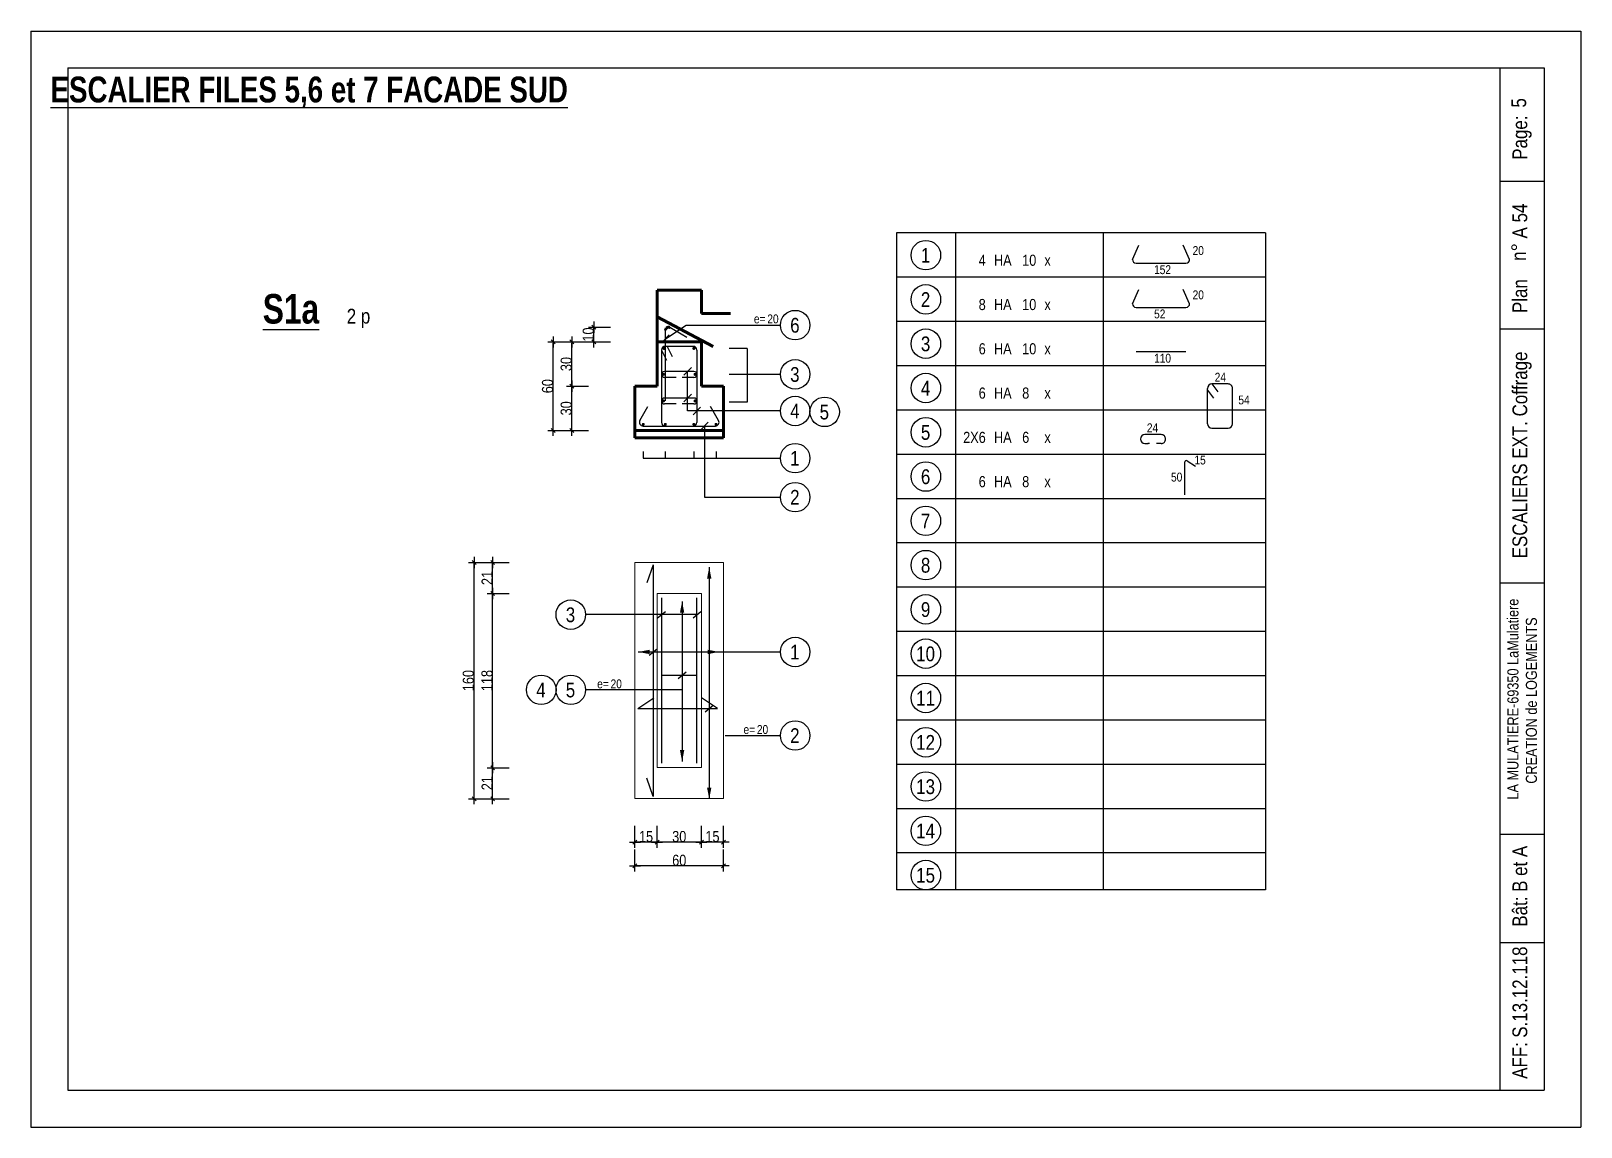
# Model space of a CAD drawing. Header units: centimetres. Extents: x 40138 to 55380, y -25189 to -21608.
# Drawn here: x 53280 to 55380, y -23093 to -21608 of the extents above; entities that cross this region are included whole.
import ezdxf
from ezdxf.enums import TextEntityAlignment as Align

# ---------------------------------------------------------------- set-up
doc = ezdxf.new("R2010")
doc.units = ezdxf.units.CM
doc.header["$LTSCALE"] = 25.4
doc.header["$PDMODE"] = 1
doc.header["$PDSIZE"] = -2
doc.linetypes.add('TIRETPT2', pattern=[12.7, 6.35, -3.175, 0, -3.175])
for name, color, linetype in [('01_cote_gen', 4, 'Continuous'), ('01_fenetres', 171, 'Continuous'), ('01_linteaux', 2, 'Continuous'), ('01_sem', 42, 'Continuous'), ('01_texte', 230, 'Continuous'), ('AA_COTES', 2, 'Continuous')]:
    doc.layers.add(name, color=color, linetype=linetype)
doc.layers.add('01_murs_coup', color=5, linetype='Continuous', lineweight=60)
doc.styles.add('impact', font='impact.ttf')
doc.styles.add('STYLE2', font='ARIALN.TTF')
doc.dimstyles.new('JB25', dxfattribs={"dimscale": 0.1, "dimtxt": 150, "dimasz": 15, "dimexe": 0.1, "dimexo": 0.1, "dimgap": 0.09, "dimtad": 1, "dimdec": 1, "dimlfac": 0.5, "dimdsep": 46, "dimtxsty": 'STYLE2', "dimblk1": 'BOND_G', "dimblk2": 'BOND_D', "dimsah": 1, "dimcen": 1.5, "dimdle": 0.01, "dimse1": 1, "dimse2": 1, "dimclrd": 4, "dimclre": 2, "dimclrt": 6, "dimazin": 2, "dimtfac": 2.333333, "dimtdec": 1, "dimtix": 1, "dimtmove": 2, "dimatfit": 3, "dimldrblk": 'BOND_G', "dimfxl": 1, "dimtolj": 1, "dimtzin": 0, "dimarcsym": 0})

# ---------------------------------------------------------------- blocks, each defined once
blk = doc.blocks.new('BOND_G')
at = {"layer": 'AA_COTES', "color": 0}
for p, q in [((0, -5), (0, 15)), ((5, 0), (-5, 0)), ((1.8, 1.8), (-1.8, -1.8))]:
    blk.add_line(p, q, dxfattribs=at)
blk = doc.blocks.new('BOND_D')
at = {"layer": 'AA_COTES', "color": 0}
for p, q in [((5, 0), (-5, 0)), ((-1.8, -1.8), (1.8, 1.8)), ((0, 5), (0, -15))]:
    blk.add_line(p, q, dxfattribs=at)
blk = doc.blocks.new('*D422')
at = {"layer": '01_cote_gen', "color": 4, "linetype": 'Continuous', "lineweight": -2, "transparency": 16777216}
blk.add_line((53880.4, -22646.3), (53880.4, -22329.3), dxfattribs=at)
at = {"layer": 'Defpoints', "color": 0, "linetype": 'Continuous', "transparency": 16777216}
for p in [(53880.4, -22327.8), (53932.9, -22327.8), (53932.9, -22647.8)]:
    blk.add_point(p, dxfattribs=at)
at = {"layer": '01_cote_gen', "color": 4, "linetype": 'Continuous', "lineweight": -2, "transparency": 16777216, "xscale": 1.5, "yscale": 1.5, "zscale": 1.5}
for name, p, rotation in [('BOND_D', (53880.4, -22327.8), 90), ('BOND_G', (53880.4, -22647.8), 270)]:
    blk.add_blockref(name, p, dxfattribs=dict(at, rotation=rotation))
at = {"layer": '01_cote_gen', "color": 6, "linetype": 'Continuous', "lineweight": 0, "transparency": 16777216, "insert": (53872.7, -22487.8), "char_height": 15, "attachment_point": 5, "rotation": 90, "style": 'STYLE2'}
blk.add_mtext('\\A1;160', dxfattribs=at)
blk = doc.blocks.new('*D429')
at = {"layer": '01_cote_gen', "color": 4, "linetype": 'Continuous', "lineweight": -2, "transparency": 16777216}
blk.add_line((54216.9, -22739), (54099.9, -22739), dxfattribs=at)
at = {"layer": 'Defpoints', "color": 0, "linetype": 'Continuous', "transparency": 16777216}
for p in [(54098.4, -22629), (54218.4, -22629), (54098.4, -22739)]:
    blk.add_point(p, dxfattribs=at)
at = {"layer": '01_cote_gen', "color": 4, "linetype": 'Continuous', "lineweight": -2, "transparency": 16777216, "xscale": 1.5, "yscale": 1.5, "zscale": 1.5, "rotation": 180}
blk.add_blockref('BOND_D', (54098.4, -22739), dxfattribs=at)
at = {"layer": '01_cote_gen', "color": 4, "linetype": 'Continuous', "lineweight": -2, "transparency": 16777216, "xscale": 1.5, "yscale": 1.5, "zscale": 1.5}
blk.add_blockref('BOND_G', (54218.4, -22739), dxfattribs=at)
at = {"layer": '01_cote_gen', "color": 6, "linetype": 'Continuous', "lineweight": 0, "transparency": 16777216, "insert": (54158.4, -22731.4), "char_height": 15, "attachment_point": 5, "style": 'STYLE2'}
blk.add_mtext('\\A1;60', dxfattribs=at)
blk = doc.blocks.new('*D430')
at = {"layer": '01_cote_gen', "color": 4, "linetype": 'Continuous', "lineweight": -2, "transparency": 16777216}
blk.add_line((54216.9, -22706.9), (54189.9, -22706.9), dxfattribs=at)
at = {"layer": 'Defpoints', "color": 0, "linetype": 'Continuous', "transparency": 16777216}
for p in [(54188.4, -22605.8), (54218.4, -22605.8), (54188.4, -22706.9)]:
    blk.add_point(p, dxfattribs=at)
at = {"layer": '01_cote_gen', "color": 4, "linetype": 'Continuous', "lineweight": -2, "transparency": 16777216, "xscale": 1.5, "yscale": 1.5, "zscale": 1.5, "rotation": 180}
blk.add_blockref('BOND_D', (54188.4, -22706.9), dxfattribs=at)
at = {"layer": '01_cote_gen', "color": 4, "linetype": 'Continuous', "lineweight": -2, "transparency": 16777216, "xscale": 1.5, "yscale": 1.5, "zscale": 1.5}
blk.add_blockref('BOND_G', (54218.4, -22706.9), dxfattribs=at)
at = {"layer": '01_cote_gen', "color": 6, "linetype": 'Continuous', "lineweight": 0, "transparency": 16777216, "insert": (54203.4, -22699.2), "char_height": 15, "attachment_point": 5, "style": 'STYLE2'}
blk.add_mtext('\\A1;15', dxfattribs=at)
blk = doc.blocks.new('*D431')
at = {"layer": '01_cote_gen', "color": 4, "linetype": 'Continuous', "lineweight": -2, "transparency": 16777216}
blk.add_line((54186.9, -22706.9), (54129.9, -22706.9), dxfattribs=at)
at = {"layer": 'Defpoints', "color": 0, "linetype": 'Continuous', "transparency": 16777216}
for p in [(54128.4, -22605.8), (54188.4, -22605.8), (54128.4, -22706.9)]:
    blk.add_point(p, dxfattribs=at)
at = {"layer": '01_cote_gen', "color": 4, "linetype": 'Continuous', "lineweight": -2, "transparency": 16777216, "xscale": 1.5, "yscale": 1.5, "zscale": 1.5, "rotation": 180}
blk.add_blockref('BOND_D', (54128.4, -22706.9), dxfattribs=at)
at = {"layer": '01_cote_gen', "color": 4, "linetype": 'Continuous', "lineweight": -2, "transparency": 16777216, "xscale": 1.5, "yscale": 1.5, "zscale": 1.5}
blk.add_blockref('BOND_G', (54188.4, -22706.9), dxfattribs=at)
at = {"layer": '01_cote_gen', "color": 6, "linetype": 'Continuous', "lineweight": 0, "transparency": 16777216, "insert": (54158.4, -22699.2), "char_height": 15, "attachment_point": 5, "style": 'STYLE2'}
blk.add_mtext('\\A1;30', dxfattribs=at)
blk = doc.blocks.new('*D432')
at = {"layer": '01_cote_gen', "color": 4, "linetype": 'Continuous', "lineweight": -2, "transparency": 16777216}
blk.add_line((54126.9, -22706.9), (54099.9, -22706.9), dxfattribs=at)
at = {"layer": 'Defpoints', "color": 0, "linetype": 'Continuous', "transparency": 16777216}
for p in [(54098.4, -22594.8), (54128.4, -22605.8), (54098.4, -22706.9)]:
    blk.add_point(p, dxfattribs=at)
at = {"layer": '01_cote_gen', "color": 4, "linetype": 'Continuous', "lineweight": -2, "transparency": 16777216, "xscale": 1.5, "yscale": 1.5, "zscale": 1.5, "rotation": 180}
blk.add_blockref('BOND_D', (54098.4, -22706.9), dxfattribs=at)
at = {"layer": '01_cote_gen', "color": 4, "linetype": 'Continuous', "lineweight": -2, "transparency": 16777216, "xscale": 1.5, "yscale": 1.5, "zscale": 1.5}
blk.add_blockref('BOND_G', (54128.4, -22706.9), dxfattribs=at)
at = {"layer": '01_cote_gen', "color": 6, "linetype": 'Continuous', "lineweight": 0, "transparency": 16777216, "insert": (54113.4, -22699.2), "char_height": 15, "attachment_point": 5, "style": 'STYLE2'}
blk.add_mtext('\\A1;15', dxfattribs=at)
blk = doc.blocks.new('*D423')
at = {"layer": '01_cote_gen', "color": 4, "linetype": 'Continuous', "lineweight": -2, "transparency": 16777216}
blk.add_line((53905.6, -22646.3), (53905.6, -22607.3), dxfattribs=at)
at = {"layer": 'Defpoints', "color": 0, "linetype": 'Continuous', "transparency": 16777216}
for p in [(53905.6, -22605.8), (54195.7, -22605.8), (54135.7, -22647.8)]:
    blk.add_point(p, dxfattribs=at)
at = {"layer": '01_cote_gen', "color": 4, "linetype": 'Continuous', "lineweight": -2, "transparency": 16777216, "xscale": 1.5, "yscale": 1.5, "zscale": 1.5}
for name, p, rotation in [('BOND_D', (53905.6, -22605.8), 90), ('BOND_G', (53905.6, -22647.8), 270)]:
    blk.add_blockref(name, p, dxfattribs=dict(at, rotation=rotation))
at = {"layer": '01_cote_gen', "color": 6, "linetype": 'Continuous', "lineweight": 0, "transparency": 16777216, "insert": (53898.1, -22626.8), "char_height": 15, "attachment_point": 5, "rotation": 90, "style": 'STYLE2'}
blk.add_mtext('\\A1;21', dxfattribs=at)
blk = doc.blocks.new('*D424')
at = {"layer": '01_cote_gen', "color": 4, "linetype": 'Continuous', "lineweight": -2, "transparency": 16777216}
blk.add_line((53905.6, -22604.3), (53905.6, -22371.3), dxfattribs=at)
at = {"layer": 'Defpoints', "color": 0, "linetype": 'Continuous', "transparency": 16777216}
for p in [(53905.6, -22369.8), (54195.7, -22369.8), (53928.1, -22605.8)]:
    blk.add_point(p, dxfattribs=at)
at = {"layer": '01_cote_gen', "color": 4, "linetype": 'Continuous', "lineweight": -2, "transparency": 16777216, "xscale": 1.5, "yscale": 1.5, "zscale": 1.5}
for name, p, rotation in [('BOND_D', (53905.6, -22369.8), 90), ('BOND_G', (53905.6, -22605.8), 270)]:
    blk.add_blockref(name, p, dxfattribs=dict(at, rotation=rotation))
at = {"layer": '01_cote_gen', "color": 6, "linetype": 'Continuous', "lineweight": 0, "transparency": 16777216, "insert": (53898, -22487.8), "char_height": 15, "attachment_point": 5, "rotation": 90, "style": 'STYLE2'}
blk.add_mtext('\\A1;118', dxfattribs=at)
blk = doc.blocks.new('*D425')
at = {"layer": '01_cote_gen', "color": 4, "linetype": 'Continuous', "lineweight": -2, "transparency": 16777216}
blk.add_line((53905.6, -22368.3), (53905.6, -22329.3), dxfattribs=at)
at = {"layer": 'Defpoints', "color": 0, "linetype": 'Continuous', "transparency": 16777216}
for p in [(53902.9, -22327.8), (53905.6, -22327.8), (53928.1, -22369.8)]:
    blk.add_point(p, dxfattribs=at)
at = {"layer": '01_cote_gen', "color": 4, "linetype": 'Continuous', "lineweight": -2, "transparency": 16777216, "xscale": 1.5, "yscale": 1.5, "zscale": 1.5}
for name, p, rotation in [('BOND_D', (53905.6, -22327.8), 90), ('BOND_G', (53905.6, -22369.8), 270)]:
    blk.add_blockref(name, p, dxfattribs=dict(at, rotation=rotation))
at = {"layer": '01_cote_gen', "color": 6, "linetype": 'Continuous', "lineweight": 0, "transparency": 16777216, "insert": (53898.1, -22348.8), "char_height": 15, "attachment_point": 5, "rotation": 90, "style": 'STYLE2'}
blk.add_mtext('\\A1;21', dxfattribs=at)
blk = doc.blocks.new('*D426')
at = {"layer": '01_cote_gen', "color": 4, "linetype": 'Continuous', "lineweight": -2, "transparency": 16777216}
blk.add_line((54013, -22147.4), (54013, -22090.4), dxfattribs=at)
at = {"layer": 'Defpoints', "color": 0, "linetype": 'Continuous', "transparency": 16777216}
for p in [(54013, -22088.9), (54080.2, -22088.9), (54080.2, -22148.9)]:
    blk.add_point(p, dxfattribs=at)
at = {"layer": '01_cote_gen', "color": 4, "linetype": 'Continuous', "lineweight": -2, "transparency": 16777216, "xscale": 1.5, "yscale": 1.5, "zscale": 1.5}
for name, p, rotation in [('BOND_D', (54013, -22088.9), 90), ('BOND_G', (54013, -22148.9), 270)]:
    blk.add_blockref(name, p, dxfattribs=dict(at, rotation=rotation))
at = {"layer": '01_cote_gen', "color": 6, "linetype": 'Continuous', "lineweight": 0, "transparency": 16777216, "insert": (54005.3, -22118.9), "char_height": 15, "attachment_point": 5, "rotation": 90, "style": 'STYLE2'}
blk.add_mtext('\\A1;30', dxfattribs=at)
blk = doc.blocks.new('*D427')
at = {"layer": '01_cote_gen', "color": 4, "linetype": 'Continuous', "lineweight": -2, "transparency": 16777216}
blk.add_line((54013, -22087.4), (54013, -22030.4), dxfattribs=at)
at = {"layer": 'Defpoints', "color": 0, "linetype": 'Continuous', "transparency": 16777216}
for p in [(54013, -22028.9), (54110.2, -22028.9), (54110.2, -22088.9)]:
    blk.add_point(p, dxfattribs=at)
at = {"layer": '01_cote_gen', "color": 4, "linetype": 'Continuous', "lineweight": -2, "transparency": 16777216, "xscale": 1.5, "yscale": 1.5, "zscale": 1.5}
for name, p, rotation in [('BOND_D', (54013, -22028.9), 90), ('BOND_G', (54013, -22088.9), 270)]:
    blk.add_blockref(name, p, dxfattribs=dict(at, rotation=rotation))
at = {"layer": '01_cote_gen', "color": 6, "linetype": 'Continuous', "lineweight": 0, "transparency": 16777216, "insert": (54005.3, -22058.9), "char_height": 15, "attachment_point": 5, "rotation": 90, "style": 'STYLE2'}
blk.add_mtext('\\A1;30', dxfattribs=at)
blk = doc.blocks.new('*D428')
at = {"layer": '01_cote_gen', "color": 4, "linetype": 'Continuous', "lineweight": -2, "transparency": 16777216}
blk.add_line((53987.7, -22147.4), (53987.7, -22030.4), dxfattribs=at)
at = {"layer": 'Defpoints', "color": 0, "linetype": 'Continuous', "transparency": 16777216}
for p in [(53987.7, -22028.9), (54112.6, -22028.9), (54082.6, -22148.9)]:
    blk.add_point(p, dxfattribs=at)
at = {"layer": '01_cote_gen', "color": 4, "linetype": 'Continuous', "lineweight": -2, "transparency": 16777216, "xscale": 1.5, "yscale": 1.5, "zscale": 1.5}
for name, p, rotation in [('BOND_D', (53987.7, -22028.9), 90), ('BOND_G', (53987.7, -22148.9), 270)]:
    blk.add_blockref(name, p, dxfattribs=dict(at, rotation=rotation))
at = {"layer": '01_cote_gen', "color": 6, "linetype": 'Continuous', "lineweight": 0, "transparency": 16777216, "insert": (53980, -22088.9), "char_height": 15, "attachment_point": 5, "rotation": 90, "style": 'STYLE2'}
blk.add_mtext('\\A1;60', dxfattribs=at)
blk = doc.blocks.new('*D433')
at = {"layer": '01_cote_gen', "color": 4, "linetype": 'Continuous', "lineweight": -2, "transparency": 16777216}
blk.add_line((54042.8, -22027.4), (54042.8, -22010.4), dxfattribs=at)
at = {"layer": 'Defpoints', "color": 0, "linetype": 'Continuous', "transparency": 16777216}
for p in [(54042.8, -22008.9), (54132, -22028.9), (54134.5, -22008.9)]:
    blk.add_point(p, dxfattribs=at)
at = {"layer": '01_cote_gen', "color": 4, "linetype": 'Continuous', "lineweight": -2, "transparency": 16777216, "xscale": 1.5, "yscale": 1.5, "zscale": 1.5}
for name, p, rotation in [('BOND_D', (54042.8, -22008.9), 90), ('BOND_G', (54042.8, -22028.9), 270)]:
    blk.add_blockref(name, p, dxfattribs=dict(at, rotation=rotation))
at = {"layer": '01_cote_gen', "color": 6, "linetype": 'Continuous', "lineweight": 0, "transparency": 16777216, "insert": (54035.2, -22018.9), "char_height": 15, "attachment_point": 5, "rotation": 90, "style": 'STYLE2'}
blk.add_mtext('\\A1;10', dxfattribs=at)

msp = doc.modelspace()

# ---------------------------------------------------------------- linework, layer by layer
at = {"layer": '01_fenetres', "ltscale": 30}
for p, q in [((53330.12, -21657.66), (55330.12, -21657.66)), ((53330.12, -21657.66), (53330.12, -23042.66)), ((55270.12, -21657.66), (55330.12, -21657.66)), ((55270.12, -21657.66), (55270.12, -23042.66)), ((55270.12, -21657.66), (55330.12, -21657.66)), ((55270.12, -21657.66), (55270.12, -23042.66)), ((55330.12, -21657.66), (55330.12, -23042.66)), ((55330.12, -21657.66), (55330.12, -23042.66)), ((55330.12, -21657.66), (55330.12, -23042.66)), ((55330.12, -21657.66), (55330.12, -23042.66)), ((55330.12, -21811.79), (55270.12, -21811.79)), ((55330.12, -22011.79), (55270.12, -22011.79)), ((55270.12, -22355.51), (55330.12, -22355.51)), ((55270.12, -22695.68), (55330.12, -22695.68)), ((55270.12, -22842.66), (55330.12, -22842.66)), ((53330.12, -23042.66), (55330.12, -23042.66))]:
    msp.add_line(p, q, dxfattribs=at)
at = {"layer": '01_linteaux', "linetype": 'Continuous'}
for p, q in [((54772.34, -21917.12), (54781.03, -21897.9)), ((54849.92, -21917.12), (54841.23, -21897.9)), ((54777.34, -21922.12), (54844.92, -21922.12)), ((54772.34, -21977.12), (54781.03, -21957.9)), ((54849.92, -21977.12), (54841.23, -21957.9)), ((54777.34, -21982.12), (54844.92, -21982.12)), ((54139.9, -22108.95), (54139.9, -22012.95)), ((54168.84, -22022.74), (54145.77, -22009.41)), ((54134.36, -22039.95), (54134.36, -22137.95)), ((54134.36, -22039.95), (54141.09, -22053.86)), ((54177.36, -22034.95), (54139.36, -22034.95)), ((54141.96, -22034.95), (54148.7, -22048.86)), ((54182.36, -22039.95), (54182.36, -22137.95)), ((54777.34, -22042.12), (54844.92, -22042.12)), ((54178.36, -22068.95), (54138.36, -22068.95)), ((54154.36, -22076.95), (54138.36, -22076.95)), ((54178.36, -22076.95), (54162.36, -22076.95)), ((54874.02, -22139.92), (54874.02, -22091.91)), ((54902.02, -22085.91), (54880.02, -22085.91)), ((54880.02, -22085.91), (54888.02, -22096.64)), ((54908.02, -22139.92), (54908.02, -22091.91)), ((54178.36, -22104.95), (54138.36, -22104.95)), ((54154.36, -22112.95), (54138.36, -22112.95)), ((54178.36, -22112.95), (54162.36, -22112.95)), ((54874.02, -22094.46), (54882.02, -22105.19)), ((54105.03, -22135.45), (54115.89, -22116.64)), ((54211.69, -22135.45), (54200.83, -22116.64)), ((54109.36, -22142.95), (54207.36, -22142.95)), ((54139.36, -22142.95), (54177.36, -22142.95)), ((54811.39, -22154.51), (54789.39, -22154.51)), ((54880.02, -22145.92), (54902.02, -22145.92)), ((54789.39, -22166.51), (54793.58, -22166.51)), ((54795.42, -22166.51), (54793.21, -22166.51)), ((54811.39, -22166.51), (54804.8, -22166.51)), ((54843.33, -22235.97), (54843.33, -22191.58)), ((54846.4, -22189.89), (54857.91, -22197.13)), ((54123.09, -22330.78), (54114.41, -22355.42)), ((54123.09, -22330.78), (54123.09, -22644.78)), ((54134.36, -22375.78), (54134.36, -22599.78)), ((54182.36, -22599.78), (54182.36, -22375.78)), ((54134.36, -22480.51), (54182.36, -22480.51)), ((54102.16, -22525.56), (54123.86, -22511.06)), ((54210.36, -22525.56), (54188.66, -22511.06)), ((54102.16, -22525.56), (54210.36, -22525.56)), ((54123.09, -22644.78), (54114.41, -22620.13))]:
    msp.add_line(p, q, dxfattribs=at)
at = {"layer": '01_linteaux', "linetype": 'Continuous', "const_width": 2, "flags": 128}
for points in [[(54138.73, -22037.78, -1), (54136.73, -22037.78, -1)], [(54179.11, -22037.78, -1), (54177.11, -22037.78, -1)], [(54136.02, -22072.91, 1), (54138.02, -22072.91, 1)], [(54180.7, -22072.91, -1), (54178.7, -22072.91, -1)], [(54136.02, -22108.91, 1), (54138.02, -22108.91, 1)], [(54180.7, -22108.91, -1), (54178.7, -22108.91, -1)], [(54110.65, -22140.58, -1), (54108.65, -22140.58, -1)], [(54140.54, -22140.58, -1), (54138.54, -22140.58, -1)], [(54179.11, -22140.58, -1), (54177.11, -22140.58, -1)], [(54209.23, -22140.58, -1), (54207.23, -22140.58, -1)]]:
    msp.add_lwpolyline(points, format="xyb", close=True, dxfattribs=at)
at = {"layer": '01_linteaux', "linetype": 'Continuous'}
for centre, radius, start, end in [((54777.34, -21917.12), 5, 180, 270), ((54844.92, -21917.12), 5, 270, 0), ((54777.34, -21977.12), 5, 180, 270), ((54844.92, -21977.12), 5, 270, 0), ((54139.36, -22039.95), 5, 90, 180), ((54177.36, -22039.95), 5, 0, 90), ((54138.36, -22072.95), 4, 90, 270), ((54178.36, -22072.95), 4, 270, 90), ((54880.02, -22091.91), 6, 90.00091, 180), ((54902.02, -22091.91), 6, 0, 90.00091), ((54138.36, -22108.95), 4, 90, 270), ((54178.36, -22108.95), 4, 270, 90), ((54109.36, -22137.95), 5, 150, 270), ((54139.36, -22137.95), 5, 180, 270), ((54177.36, -22137.95), 5, 270, 0), ((54207.36, -22137.95), 5, 270, 30), ((54789.39, -22160.51), 6, 90.00091, 180), ((54811.39, -22160.51), 6, 0, 90.00091), ((54880.02, -22139.92), 6, 180, 270), ((54902.02, -22139.92), 6, 270, 0), ((54789.39, -22160.51), 6, 180, 269.99909), ((54811.39, -22160.51), 6, 269.99909, 360), ((54845.33, -22191.58), 2, 57.83848, 180)]:
    msp.add_arc(centre, radius, start, end, dxfattribs=at)
at = {"layer": '01_murs_coup', "color": 2, "linetype": 'TIRETPT2'}
for p, q in [((54128.36, -21995.02), (54128.36, -21958.83)), ((54188.36, -21958.83), (54128.36, -21958.83)), ((54188.36, -21990.5), (54188.36, -21958.83)), ((54204.31, -22035.11), (54128.36, -21995.02)), ((54128.36, -22028.95), (54128.36, -21995.02)), ((54227.86, -21990.5), (54188.36, -21990.5)), ((54188.36, -22028.95), (54188.36, -22026.68))]:
    msp.add_line(p, q, dxfattribs=at)
at = {"layer": '01_murs_coup'}
for p, q in [((54188.36, -22028.95), (54128.36, -22028.95)), ((54128.36, -22028.95), (54128.36, -22088.95)), ((54188.36, -22028.95), (54188.36, -22088.95)), ((54098.36, -22088.95), (54128.36, -22088.95)), ((54098.36, -22088.95), (54098.36, -22158.95)), ((54188.36, -22088.95), (54218.36, -22088.95)), ((54218.36, -22088.95), (54218.36, -22158.95)), ((54098.36, -22148.95), (54218.36, -22148.95)), ((54098.36, -22158.95), (54218.36, -22158.95))]:
    msp.add_line(p, q, dxfattribs=at)
at = {"layer": '01_murs_coup', "color": 2, "linetype": 'TIRETPT2'}
msp.add_arc((54143.9, -22012.95), 4, 62.17545, 180, dxfattribs=at)
at = {"layer": '01_sem', "lineweight": 0, "ltscale": 7}
for p, q in [((54218.36, -22327.78), (54098.36, -22327.78)), ((54098.36, -22327.78), (54098.36, -22647.78)), ((54218.36, -22327.78), (54218.36, -22647.78)), ((54188.36, -22369.78), (54128.36, -22369.78)), ((54128.36, -22369.78), (54128.36, -22605.78)), ((54188.36, -22605.78), (54188.36, -22369.78)), ((54128.36, -22605.78), (54188.36, -22605.78)), ((54218.36, -22647.78), (54098.36, -22647.78))]:
    msp.add_line(p, q, dxfattribs=at)
at = {"layer": '01_texte', "ltscale": 30}
for p, q in [((53280.12, -21607.66), (53280.12, -23092.66)), ((53280.12, -21607.66), (55380.12, -21607.66)), ((55380.12, -21607.66), (55380.12, -23092.66)), ((54452.56, -21881.34), (54452.56, -22771.34)), ((54952.56, -21881.34), (54452.56, -21881.34)), ((54532.56, -21881.34), (54532.56, -22771.34)), ((54732.56, -21881.34), (54732.56, -22771.34)), ((54952.56, -21881.34), (54952.56, -22771.34)), ((54952.56, -21941.34), (54452.56, -21941.34)), ((54952.56, -22001.34), (54452.56, -22001.34)), ((54952.56, -22061.34), (54452.56, -22061.34)), ((54952.56, -22121.34), (54452.56, -22121.34)), ((54952.56, -22181.34), (54452.56, -22181.34)), ((54952.56, -22241.34), (54452.56, -22241.34)), ((54952.56, -22301.34), (54452.56, -22301.34)), ((54199, -22334.19), (54199, -22648.18)), ((54952.56, -22361.34), (54452.56, -22361.34)), ((54162.26, -22380.54), (54162.26, -22597.43)), ((54129.03, -22402.8), (54139.69, -22394.03)), ((54177.03, -22402.8), (54187.69, -22394.03)), ((54952.56, -22421.34), (54452.56, -22421.34)), ((54102.92, -22448.99), (54295.42, -22448.99)), ((54117.76, -22453.37), (54128.42, -22444.6)), ((54156.93, -22484.9), (54167.6, -22476.13)), ((54952.56, -22481.34), (54452.56, -22481.34)), ((54193.66, -22529.95), (54204.33, -22521.18)), ((54952.56, -22541.34), (54452.56, -22541.34)), ((54220.73, -22562.16), (54295.42, -22562.16)), ((54952.56, -22601.34), (54452.56, -22601.34)), ((54952.56, -22661.34), (54452.56, -22661.34)), ((54952.56, -22721.34), (54452.56, -22721.34)), ((54952.56, -22771.34), (54452.56, -22771.34)), ((53280.12, -23092.66), (55380.12, -23092.66))]:
    msp.add_line(p, q, dxfattribs=at)
at = {"layer": '01_texte'}
for p, q in [((54139.9, -22024.59), (54167.58, -22006.14)), ((54167.58, -22006.14), (54295.47, -22006.14)), ((54144.9, -22019.38), (54134.9, -22029.8)), ((54250.63, -22037.95), (54226.12, -22037.95)), ((54250.63, -22037.95), (54250.63, -22110.36)), ((54174.78, -22063.74), (54164.78, -22074.16)), ((54169.78, -22122.47), (54169.78, -22068.95)), ((54226.12, -22072.79), (54295.42, -22072.79)), ((54174.78, -22099.74), (54164.78, -22110.16)), ((54250.63, -22110.36), (54226.12, -22110.36)), ((54295.42, -22122.47), (54169.78, -22122.47)), ((54187.36, -22117.26), (54177.36, -22127.67)), ((54197.49, -22137.74), (54187.49, -22148.16)), ((54192.49, -22142.95), (54192.49, -22239.27)), ((54109.59, -22177.6), (54109.59, -22186.47)), ((54109.59, -22186.47), (54295.42, -22186.47)), ((54139.48, -22177.6), (54139.48, -22186.47)), ((54178.21, -22177.6), (54178.21, -22186.47)), ((54208.27, -22177.6), (54208.27, -22186.47)), ((54192.49, -22239.27), (54295.42, -22239.27)), ((54182.36, -22398.41), (54031.42, -22398.41)), ((54162.26, -22500.28), (54031.42, -22500.28))]:
    msp.add_line(p, q, dxfattribs=at)
for centre in [(54492.56, -21911.34), (54492.56, -21971.34), (54315.47, -22006.14), (54492.56, -22031.34), (54315.42, -22072.79), (54492.56, -22091.34), (54315.42, -22122.47), (54355.38, -22123.75), (54492.56, -22151.34), (54315.42, -22186.47), (54492.56, -22211.34), (54315.42, -22239.27), (54492.56, -22271.34), (54492.56, -22331.34), (54011.42, -22398.41), (54492.56, -22391.34), (54315.42, -22448.99), (54492.56, -22451.34), (53971.42, -22500.28), (54011.42, -22500.28), (54492.56, -22511.34), (54315.42, -22562.16), (54492.56, -22571.34), (54492.56, -22631.34), (54492.56, -22691.34), (54492.56, -22751.34)]:
    msp.add_circle(centre, 20, dxfattribs=at)
at = {"layer": '01_texte', "ltscale": 30}
for points in [[(54199, -22334.19), (54196.05, -22349.55), (54199, -22349.55)], [(54199, -22334.19), (54201.94, -22349.55), (54199, -22349.55)], [(54162.26, -22380.54), (54159.32, -22395.9), (54162.26, -22395.9)], [(54162.26, -22380.54), (54165.21, -22395.9), (54162.26, -22395.9)], [(54102.92, -22448.99), (54118.29, -22446.04), (54118.29, -22448.99)], [(54102.92, -22448.99), (54118.29, -22451.93), (54118.29, -22448.99)], [(54212.35, -22448.99), (54196.99, -22446.04), (54196.99, -22448.99)], [(54212.35, -22448.99), (54196.99, -22451.93), (54196.99, -22448.99)], [(54162.26, -22597.43), (54159.32, -22582.06), (54162.26, -22582.06)], [(54162.26, -22597.43), (54165.21, -22582.06), (54162.26, -22582.06)], [(54199, -22648.18), (54196.05, -22632.82), (54199, -22632.82)], [(54199, -22648.18), (54201.94, -22632.82), (54199, -22632.82)]]:
    msp.add_solid(points, dxfattribs=at)

# ---------------------------------------------------------------- texts
at = {"layer": '01_texte', "style": 'impact'}
msp.add_text('%%UESCALIER FILES 5,6 et 7 FACADE SUD', height=35, dxfattribs=at).set_placement((53657.04, -21714.92), align=Align.BOTTOM_CENTER)
at = {"layer": '01_texte', "style": 'STYLE2'}
for s, height, p in [('5', 20, (55305.83, -21711.39)), ('Page:', 20, (55307.27, -21782.07)), ('A 54', 20, (55307.27, -21888.72)), ('n%%D', 20, (55305.83, -21919.06)), ('Plan', 20, (55307.27, -21989.74)), ('ESCALIERS EXT. Coffrage', 20, (55307.27, -22322.07)), ('LA MULATIERE-69350 LaMulatiere', 15, (55295.41, -22648.98)), ('CREATION de LOGEMENTS', 15, (55320.41, -22627.5)), ('Bât: B et A', 20, (55307.27, -22821.2)), ('S.13.12.118', 20, (55307.27, -22971.7)), ('AFF:', 20, (55307.27, -23027.36))]:
    msp.add_text(s, height=height, rotation=90, dxfattribs=at).set_placement(p)
for s, p in [('1', (54492.16, -21911.57)), ('2', (54492.16, -21971.57)), ('6', (54315.07, -22006.36)), ('3', (54492.16, -22031.57)), ('3', (54315.01, -22073.02)), ('4', (54492.16, -22091.57)), ('4', (54315.01, -22122.69)), ('5', (54354.97, -22123.98)), ('5', (54492.16, -22151.57)), ('1', (54315.01, -22186.69)), ('6', (54492.16, -22211.57)), ('2', (54315.01, -22239.5)), ('7', (54492.16, -22271.57)), ('8', (54492.16, -22331.57)), ('9', (54492.16, -22391.57)), ('3', (54011.02, -22398.64)), ('1', (54315.01, -22449.21)), ('10', (54492.16, -22451.57)), ('4', (53971.02, -22500.5)), ('5', (54011.02, -22500.5)), ('11', (54492.16, -22511.57)), ('2', (54315.01, -22562.39)), ('12', (54492.16, -22571.57)), ('13', (54492.16, -22631.57)), ('14', (54492.16, -22691.57)), ('15', (54492.16, -22751.57))]:
    msp.add_text(s, height=20, dxfattribs=at).set_placement(p, align=Align.MIDDLE_CENTER)
at = {"layer": '01_texte'}
for s, height, style, p in [('20', 12, 'STYLE2', (54853.91, -21911.17)), ('HA', 15, 'STYLE2', (54584.86, -21925.75)), ('10', 15, 'STYLE2', (54623.02, -21925.75)), ('x', 15, 'STYLE2', (54653.12, -21925.75)), ('152', 12, 'STYLE2', (54801.71, -21937.01)), ('%%US1a', 40, 'impact', (53594.14, -22004.05)), ('20', 12, 'STYLE2', (54853.91, -21971.17)), ('2 p', 20, 'STYLE2', (53707.9, -22004)), ('HA', 15, 'STYLE2', (54584.86, -21985.75)), ('10', 15, 'STYLE2', (54623.02, -21985.75)), ('x', 15, 'STYLE2', (54653.12, -21985.75)), ('52', 12, 'STYLE2', (54801.71, -21997.01)), ('e= ', 12, 'STYLE2', (54259.57, -22003.73)), ('20', 12, 'STYLE2', (54277.73, -22003.73)), ('HA', 15, 'STYLE2', (54584.86, -22045.75)), ('10', 15, 'STYLE2', (54623.02, -22045.75)), ('x', 15, 'STYLE2', (54653.12, -22045.75)), ('110', 12, 'STYLE2', (54801.71, -22057.01)), ('24', 12, 'STYLE2', (54883.84, -22082.75)), ('HA', 15, 'STYLE2', (54584.86, -22105.75)), ('8', 15, 'STYLE2', (54623.02, -22105.75)), ('x', 15, 'STYLE2', (54653.12, -22105.75)), ('54', 12, 'STYLE2', (54915.88, -22113.54)), ('HA', 15, 'STYLE2', (54584.86, -22165.75)), ('6', 15, 'STYLE2', (54623.02, -22165.75)), ('x', 15, 'STYLE2', (54653.12, -22165.75)), ('24', 12, 'STYLE2', (54791.96, -22151.27)), ('15', 12, 'STYLE2', (54856.38, -22194.93)), ('HA', 15, 'STYLE2', (54584.86, -22225.75)), ('8', 15, 'STYLE2', (54623.02, -22225.75)), ('x', 15, 'STYLE2', (54653.12, -22225.75)), ('50', 12, 'STYLE2', (54824.67, -22218.08)), ('e= ', 12, 'STYLE2', (54047.2, -22498.22)), ('20', 12, 'STYLE2', (54065.36, -22498.22)), ('e= ', 12, 'STYLE2', (54245.43, -22560.11)), ('20', 12, 'STYLE2', (54263.59, -22560.11))]:
    msp.add_text(s, height=height, dxfattribs=dict(at, style=style)).set_placement(p)
at = {"layer": '01_texte', "style": 'STYLE2'}
for s, p in [('4', (54573.65, -21925.75)), ('8', (54573.65, -21985.75)), ('6', (54573.65, -22045.75)), ('6', (54573.65, -22105.75)), ('2X6', (54573.65, -22165.75)), ('6', (54573.65, -22225.75))]:
    msp.add_text(s, height=15, dxfattribs=at).set_placement(p, align=Align.RIGHT)

# ---------------------------------------------------------------- dimensions: what is measured, and where the dimension line sits
at = {"layer": '01_cote_gen', "linetype": 'Continuous', "lineweight": 0}
for base, p1, p2, picture, middle in [((54042.82, -22008.95), (54132, -22028.95), (54134.52, -22008.95), '*D433', (54035.15, -22018.95)), ((53987.69, -22028.95), (54082.6, -22148.95), (54112.6, -22028.95), '*D428', (53980.02, -22088.95)), ((54012.96, -22028.95), (54110.18, -22088.95), (54110.18, -22028.95), '*D427', (54005.29, -22058.95)), ((54012.96, -22088.95), (54080.18, -22148.95), (54080.18, -22088.95), '*D426', (54005.29, -22118.95)), ((53880.37, -22327.78), (53932.85, -22647.78), (53932.85, -22327.78), '*D422', (53872.71, -22487.78)), ((53905.64, -22327.78), (53928.14, -22369.78), (53902.87, -22327.78), '*D425', (53898.1, -22348.78)), ((53905.64, -22369.78), (53928.14, -22605.78), (54195.73, -22369.78), '*D424', (53897.98, -22487.78)), ((53905.64, -22605.78), (54135.73, -22647.78), (54195.73, -22605.78), '*D423', (53898.1, -22626.78))]:
    dim = msp.add_linear_dim(base=base, p1=p1, p2=p2, angle=90, dimstyle='JB25', dxfattribs=at)
    dim.commit()
    dim.dimension.update_dxf_attribs({"geometry": picture, "text_midpoint": middle})
for base, p1, p2, picture, middle in [((54098.36, -22706.86), (54128.36, -22605.78), (54098.36, -22594.8), '*D432', (54113.36, -22699.19)), ((54128.36, -22706.86), (54188.36, -22605.78), (54128.36, -22605.78), '*D431', (54158.36, -22699.19)), ((54188.36, -22706.86), (54218.36, -22605.78), (54188.36, -22605.78), '*D430', (54203.36, -22699.19)), ((54098.36, -22739.02), (54218.36, -22629.04), (54098.36, -22629.04), '*D429', (54158.36, -22731.35))]:
    dim = msp.add_linear_dim(base=base, p1=p1, p2=p2, dimstyle='JB25', dxfattribs=at)
    dim.commit()
    dim.dimension.update_dxf_attribs({"geometry": picture, "text_midpoint": middle})

doc.saveas('drawing.dxf')
